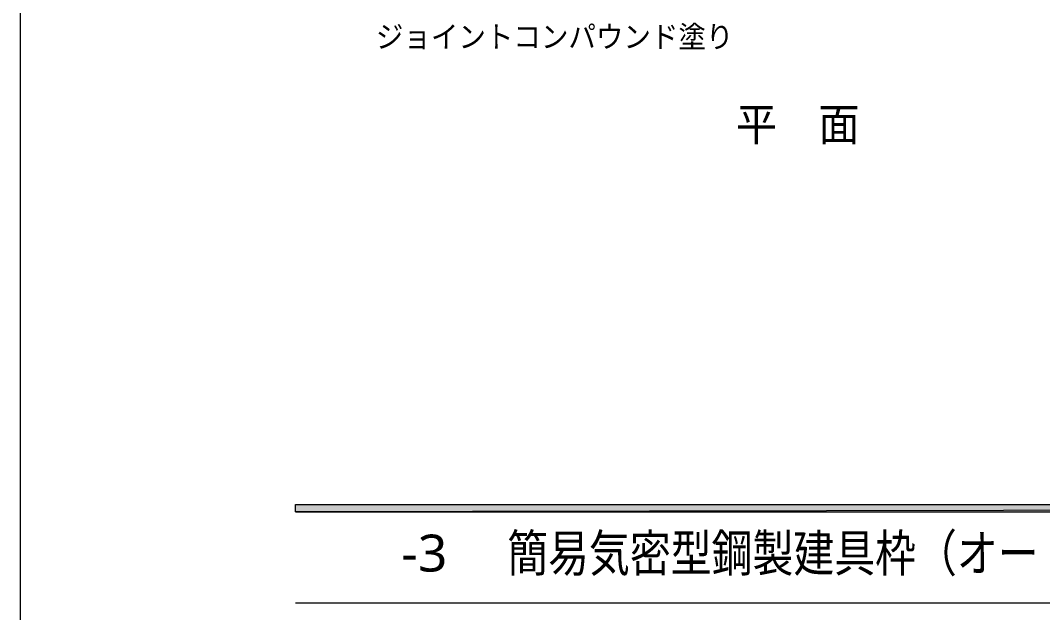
# Model space of a CAD drawing. Header units: millimetres. Extents: x 0 to 420, y 0 to 297.
# Drawn here: x 0.2 to 96.8, y 156.1 to 212.1 of the extents above; entities that cross this region are included whole.
import ezdxf
from ezdxf.enums import TextEntityAlignment as Align

# ---------------------------------------------------------------- set-up
doc = ezdxf.new("R2010")
doc.units = ezdxf.units.MM
doc.styles.add('kst32b', font='NotoSansJP-Variable.ttf')

msp = doc.modelspace()

# ---------------------------------------------------------------- hatches: boundary and pattern name
h = msp.add_hatch(color=7)
h.paths.add_polyline_path([(394.166, 165.629), (394.166, 166.328), (26.183, 165.629), (394.166, 165.629)])
h.paths.add_polyline_path([(394.166, 166.328), (26.183, 165.629), (26.183, 166.328), (394.166, 166.328)])

# ---------------------------------------------------------------- linework, layer by layer
at = {"lineweight": 13}
msp.add_lwpolyline([(0.191, 0), (0.191, 296.968), (420.158, 296.968), (420.158, 0)], close=True, dxfattribs=at)
at = {"lineweight": 0}
for points in [[(394.166, 165.629), (394.166, 166.328), (26.183, 165.629)], [(394.166, 166.328), (26.183, 165.629), (26.183, 166.328)]]:
    msp.add_lwpolyline(points, close=True, dxfattribs=at)
at = {"lineweight": 13}
msp.add_lwpolyline([(394.166, 156.993), (26.183, 156.993)], dxfattribs=at)

# ---------------------------------------------------------------- texts
at = {"style": 'kst32b'}
for s, height, p, p2 in [('ジョイントコンパウンド塗り', 2.07913, (33.782, 209.487), (67.568, 209.487)), ('平\u3000面', 3.1187, (67.797, 200.681), (79.492, 200.681)), ('-3', 3.4908, (36.174, 159.978), (40.537, 159.978)), ('簡易気密型鋼製建具枠（オートドアボトム納まり）', 3.49081, (46.186, 159.978), (135.04, 159.978))]:
    msp.add_text(s, height=height, dxfattribs=at).set_placement(p, p2, align=Align.FIT)

doc.saveas('drawing.dxf')
